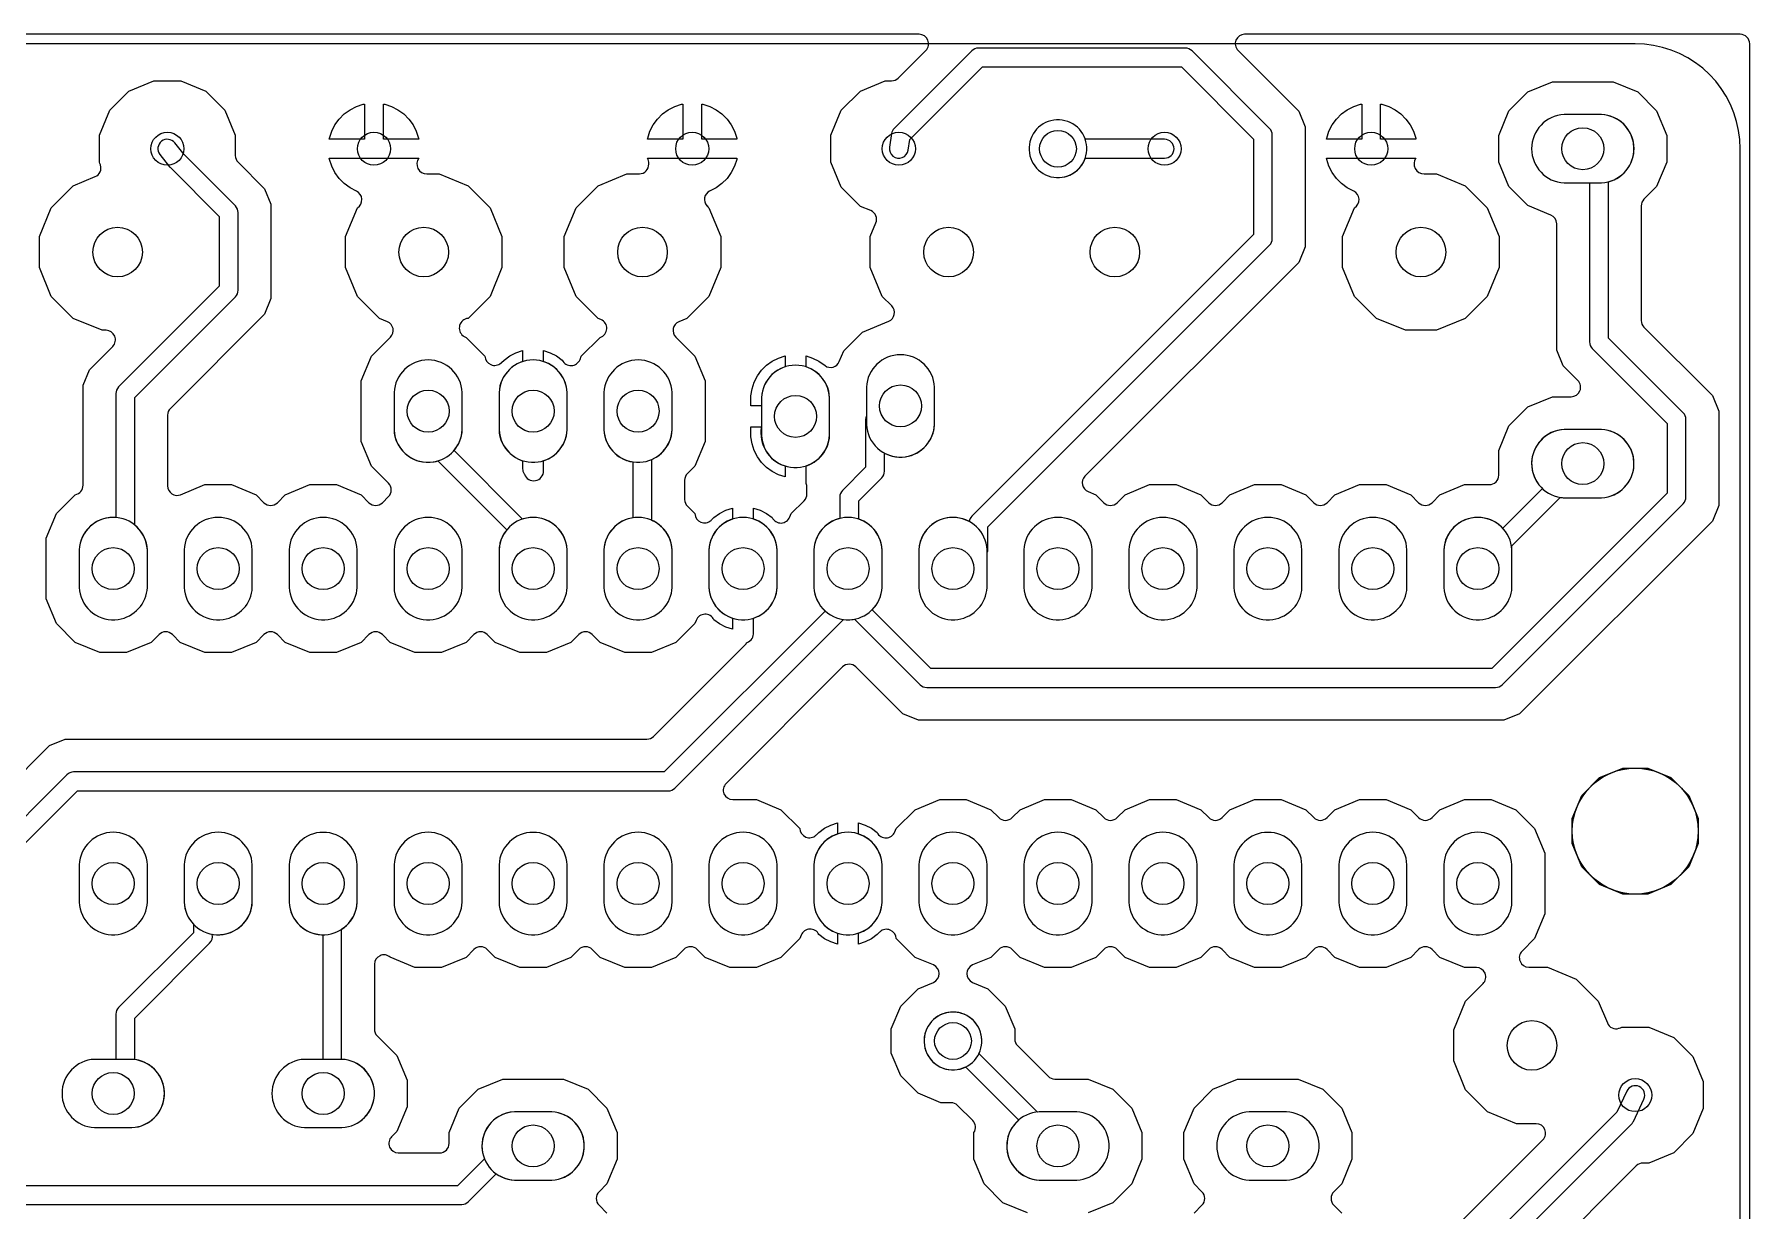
# Model space of a CAD drawing. Header units: millimetres. Extents: x 41.7 to 104.4, y 18.8 to 65.
# Drawn here: x 62.86 to 104.37, y 36.53 to 65 of the extents above; entities that cross this region are included whole.
import ezdxf

# ---------------------------------------------------------------- set-up
doc = ezdxf.new("R2010")
doc.units = ezdxf.units.MM

msp = doc.modelspace()

# ---------------------------------------------------------------- linework, layer by layer
at = {"layer": '16_copper'}
for points in [[(61.067, 45.622), (63.232, 47.787), (63.608, 47.943), (77.682, 47.943, 0.198912), (77.843, 48.01), (80.028, 50.194, 0.113918), (80.097, 50.276), (80.11, 50.283, 0.329404), (80.264, 50.525), (80.264, 50.872, 0.311802), (80.836, 51.617), (80.836, 52.523, 0.311802), (80.264, 53.268), (80.264, 53.535), (80.424, 53.483), (80.576, 53.406), (80.713, 53.306, 0.651898), (81.145, 53.322), (81.177, 53.4), (81.49, 53.713, 0.198912), (81.557, 53.874), (81.557, 54.032, 0.101611), (81.534, 54.13), (81.534, 54.555, 0.311802), (82.106, 55.3), (82.106, 56.206, 0.311802), (81.534, 56.951), (81.534, 57.218), (81.694, 57.166), (81.846, 57.089), (81.994, 56.981, 0.485037), (82.34, 57.079), (82.447, 57.337), (82.903, 57.793), (83.534, 58.054, 0.534515), (83.608, 58.427), (83.378, 58.657), (83.089, 59.353), (83.089, 60.107), (83.224, 60.433, 0.414219), (83.101, 60.732), (82.849, 60.836), (82.386, 61.299), (82.136, 61.903), (82.136, 62.557), (82.386, 63.161), (82.849, 63.624), (83.453, 63.874), (83.604, 63.874, 0.198912), (83.765, 63.941), (84.433, 64.608, 0.668179), (84.271, 64.999), (41.91, 64.999, 0.414214)], [(104.369, 19.05), (104.369, 64.77, 0.414214), (104.14, 64.999), (92.148, 64.999, 0.668179), (91.987, 64.608), (93.456, 63.139), (93.611, 62.763), (93.611, 59.854), (93.456, 59.478), (88.284, 54.307, 0.534516), (88.358, 53.934), (88.547, 53.856), (88.738, 53.665, 0.414216), (89.062, 53.665), (89.253, 53.856), (89.848, 54.102), (90.492, 54.102), (91.087, 53.856), (91.278, 53.665, 0.414216), (91.602, 53.665), (91.793, 53.856), (92.388, 54.102), (93.032, 54.102), (93.627, 53.856), (93.818, 53.665, 0.414216), (94.142, 53.665), (94.333, 53.856), (94.928, 54.102), (95.572, 54.102), (96.167, 53.856), (96.358, 53.665, 0.414216), (96.682, 53.665), (96.873, 53.856), (97.468, 54.102), (98.069, 54.102, 0.414214), (98.298, 54.331), (98.298, 54.932), (98.544, 55.527), (99, 55.983), (99.595, 56.23), (100.049, 56.23, 0.668179), (100.211, 56.62), (99.855, 56.976), (99.699, 57.352), (99.699, 60.415, 0.303347), (99.558, 60.626), (99, 60.857), (98.544, 61.313), (98.298, 61.908), (98.298, 62.552), (98.544, 63.147), (99, 63.603), (99.595, 63.85), (101.065, 63.85), (101.66, 63.603), (102.116, 63.147), (102.362, 62.552), (102.362, 61.908), (102.116, 61.313), (101.811, 61.008, 0.198915), (101.744, 60.846), (101.744, 58.073, 0.198912), (101.811, 57.912), (103.465, 56.258), (103.621, 55.882), (103.621, 53.598), (103.465, 53.222), (98.798, 48.555), (98.423, 48.4), (84.253, 48.4), (83.877, 48.555), (82.741, 49.691, 0.414214), (82.418, 49.691), (79.599, 46.872, 0.668179), (79.76, 46.482), (80.332, 46.482), (80.927, 46.236), (81.383, 45.78, 0.628724), (81.775, 45.617), (81.788, 45.628), (81.847, 45.686), (81.984, 45.786), (82.136, 45.863), (82.296, 45.915), (82.296, 45.648, 0.3118), (81.725, 44.903), (81.725, 43.997, 0.3118), (82.296, 43.252), (82.296, 42.985), (82.136, 43.037), (81.984, 43.114), (81.847, 43.214, 0.651883), (81.415, 43.198), (81.383, 43.12), (80.927, 42.664), (80.332, 42.418), (79.688, 42.418), (79.093, 42.664), (78.902, 42.855, 0.414216), (78.578, 42.855), (78.387, 42.664), (77.792, 42.418), (77.148, 42.418), (76.553, 42.664), (76.362, 42.855, 0.414216), (76.038, 42.855), (75.847, 42.664), (75.252, 42.418), (74.608, 42.418), (74.013, 42.664), (73.822, 42.855, 0.414216), (73.498, 42.855), (73.307, 42.664), (72.712, 42.418), (72.068, 42.418), (71.472, 42.665, 0.64996), (71.09, 42.495), (71.09, 40.928, 0.198912), (71.157, 40.766), (71.636, 40.287), (71.882, 39.692), (71.882, 39.048), (71.636, 38.453), (71.506, 38.323, 0.668182), (71.668, 37.933), (72.669, 37.933, 0.414214), (72.898, 38.162), (72.898, 38.422), (73.144, 39.017), (73.6, 39.473), (74.195, 39.72), (75.665, 39.72), (76.26, 39.473), (76.716, 39.017), (76.962, 38.422), (76.962, 37.778), (76.716, 37.183), (76.525, 36.992, 0.414216), (76.525, 36.668), (76.716, 36.477)], [(62.163, 44.949), (63.906, 46.691), (78.2, 46.691, 0.198912), (78.362, 46.758), (82.442, 50.838, 0.081223), (82.708, 50.847), (84.294, 49.261, 0.198912), (84.456, 49.194), (98.219, 49.194, 0.198912), (98.381, 49.261), (102.76, 53.64, 0.198912), (102.827, 53.802), (102.827, 55.678, 0.198912), (102.76, 55.84), (100.95, 57.65), (100.95, 61.43, 0.858962), (100.783, 63.056), (99.877, 63.056, 0.95208), (99.877, 61.405), (100.493, 61.405), (100.493, 57.555, 0.198912), (100.56, 57.394), (102.37, 55.584), (102.37, 53.896), (98.125, 49.651), (84.551, 49.651), (83.131, 51.071, 0.187418), (83.376, 51.617), (83.376, 52.523, 0.310484), (82.808, 53.267), (82.808, 53.707), (83.366, 54.266, 0.198912), (83.433, 54.427), (83.433, 54.865, 0.549259), (84.645, 55.554), (84.645, 56.46, 0.95208), (82.995, 56.46), (82.995, 55.767, 0.100222), (82.976, 55.678), (82.976, 54.522), (82.418, 53.963, 0.198912), (82.351, 53.802), (82.351, 53.285, 0.330842), (81.725, 52.523), (81.725, 51.617, 0.200389), (81.999, 51.042), (78.105, 47.149), (63.811, 47.149, 0.198912), (63.65, 47.082), (61.773, 45.205, 0.198912)], [(86.895, 36.48), (86.3, 36.727), (85.844, 37.183), (85.598, 37.778), (85.598, 38.422, 0.362304), (85.567, 38.717), (85.203, 39.081, 0.198912), (85.042, 39.147), (84.793, 39.147), (84.245, 39.375), (83.825, 39.795), (83.597, 40.343), (83.597, 40.937), (83.825, 41.485), (84.245, 41.905), (84.615, 42.059, 0.668181), (84.615, 42.481), (84.173, 42.664), (83.717, 43.12, 0.628724), (83.325, 43.283), (83.312, 43.272), (83.253, 43.214), (83.116, 43.114), (82.964, 43.037), (82.804, 42.985), (82.804, 43.252, 0.311802), (83.376, 43.997), (83.376, 44.903, 0.311802), (82.804, 45.648), (82.804, 45.915), (82.964, 45.863), (83.116, 45.786), (83.253, 45.686, 0.651883), (83.685, 45.702), (83.717, 45.78), (84.173, 46.236), (84.768, 46.482), (85.412, 46.482), (86.007, 46.236), (86.198, 46.045, 0.414216), (86.522, 46.045), (86.713, 46.236), (87.308, 46.482), (87.952, 46.482), (88.547, 46.236), (88.738, 46.045, 0.414216), (89.062, 46.045), (89.253, 46.236), (89.848, 46.482), (90.492, 46.482), (91.087, 46.236), (91.278, 46.045, 0.414216), (91.602, 46.045), (91.793, 46.236), (92.388, 46.482), (93.032, 46.482), (93.627, 46.236), (93.818, 46.045, 0.414216), (94.142, 46.045), (94.333, 46.236), (94.928, 46.482), (95.572, 46.482), (96.167, 46.236), (96.358, 46.045, 0.414216), (96.682, 46.045), (96.873, 46.236), (97.468, 46.482), (98.112, 46.482), (98.707, 46.236), (99.163, 45.78), (99.41, 45.185), (99.41, 43.715), (99.163, 43.12), (98.861, 42.817, 0.668182), (99.022, 42.427), (99.477, 42.427), (100.173, 42.139), (100.706, 41.606), (100.925, 41.077, 0.390328), (101.206, 40.947), (101.214, 40.951, 0.062145), (101.273, 40.974), (101.927, 40.974), (102.531, 40.724), (102.994, 40.261), (103.244, 39.657), (103.244, 39.003), (102.994, 38.399), (102.531, 37.936), (101.927, 37.686), (101.787, 37.686, 0.198912), (101.625, 37.619), (99.401, 35.394, 0.534512)], [(96.101, 34.987), (99.363, 38.249, 0.668179), (99.201, 38.639), (98.723, 38.639), (98.027, 38.928), (97.494, 39.46), (97.206, 40.156), (97.206, 40.91), (97.494, 41.606), (97.916, 42.028, 0.668179), (97.754, 42.418), (97.468, 42.418), (96.873, 42.664), (96.682, 42.855, 0.414216), (96.358, 42.855), (96.167, 42.664), (95.572, 42.418), (94.928, 42.418), (94.333, 42.664), (94.142, 42.855, 0.414216), (93.818, 42.855), (93.627, 42.664), (93.032, 42.418), (92.388, 42.418), (91.793, 42.664), (91.602, 42.855, 0.414216), (91.278, 42.855), (91.087, 42.664), (90.492, 42.418), (89.848, 42.418), (89.253, 42.664), (89.062, 42.855, 0.414216), (88.738, 42.855), (88.547, 42.664), (87.952, 42.418), (87.308, 42.418), (86.713, 42.664), (86.522, 42.855, 0.414216), (86.198, 42.855), (86.007, 42.664), (85.565, 42.481, 0.668181), (85.565, 42.059), (85.935, 41.905), (86.355, 41.485), (86.583, 40.937), (86.583, 40.688, 0.198912), (86.649, 40.527), (87.39, 39.786, 0.198912), (87.551, 39.72), (88.365, 39.72), (88.96, 39.473), (89.416, 39.017), (89.662, 38.422), (89.662, 37.778), (89.416, 37.183), (88.96, 36.727), (88.365, 36.48)], [(90.924, 36.477), (91.115, 36.668, 0.414216), (91.115, 36.992), (90.924, 37.183), (90.678, 37.778), (90.678, 38.422), (90.924, 39.017), (91.38, 39.473), (91.975, 39.72), (93.445, 39.72), (94.04, 39.473), (94.496, 39.017), (94.742, 38.422), (94.742, 37.778), (94.496, 37.183), (94.305, 36.992, 0.414216), (94.305, 36.668), (94.496, 36.477)], [(60.152, 36.682), (73.195, 36.682), (73.209, 36.683, 0.18278), (73.357, 36.749), (74.036, 37.428, 0.144032), (74.477, 37.275), (75.383, 37.275, 0.95208), (75.383, 38.925), (74.477, 38.925, 0.516197), (73.752, 37.79), (73.101, 37.139), (62.163, 37.139)]]:
    msp.add_lwpolyline(points, format="xyb", dxfattribs=at)
for points in [[(85.211, 50.84, 0.357806), (85.916, 51.617), (85.916, 52.457, 0.106127), (85.936, 52.55), (85.936, 53.081), (92.75, 59.896, 0.198912), (92.817, 60.058), (92.817, 62.56, 0.198912), (92.75, 62.722), (90.874, 64.598, 0.198912), (90.712, 64.665), (85.707, 64.665, 0.198912), (85.546, 64.598), (83.669, 62.722, 0.159801), (83.604, 62.595), (83.554, 62.265, 1), (84.006, 62.195), (84.045, 62.451), (85.802, 64.208), (90.617, 64.208), (92.36, 62.465), (92.36, 60.152), (85.546, 53.338, 0.160806), (85.481, 53.21), (85.443, 53.23, 0.534511), (84.264, 52.523), (84.264, 51.617), (84.272, 51.536), (84.288, 51.456), (84.312, 51.379), (84.343, 51.304), (84.381, 51.232), (84.426, 51.165), (84.478, 51.102), (84.535, 51.045), (84.598, 50.993), (84.665, 50.948), (84.737, 50.91), (84.812, 50.879), (84.889, 50.856), (84.969, 50.84), (85.049, 50.832), (85.131, 50.832)], [(64.448, 50.038), (63.853, 50.284), (63.397, 50.74), (63.15, 51.335), (63.15, 52.805), (63.397, 53.4), (63.853, 53.856, 0.362996), (64.04, 54.086), (64.04, 56.507), (64.195, 56.883), (64.758, 57.446, 0.668179), (64.596, 57.836), (64.5, 57.836), (63.804, 58.124), (63.271, 58.657), (62.983, 59.353), (62.983, 60.107), (63.271, 60.803), (63.804, 61.336), (64.333, 61.555, 0.390328), (64.463, 61.836), (64.459, 61.844, 0.062145), (64.436, 61.903), (64.436, 62.557), (64.686, 63.161), (65.149, 63.624), (65.753, 63.874), (66.407, 63.874), (67.011, 63.624), (67.474, 63.161), (67.724, 62.557), (67.724, 62.065, 0.198912), (67.791, 61.903), (68.432, 61.262), (68.587, 60.887), (68.587, 58.603), (68.432, 58.227), (66.152, 55.947, 0.198912), (66.085, 55.786), (66.085, 54.07, 0.53451), (66.401, 53.859), (66.988, 54.102), (67.632, 54.102), (68.227, 53.856), (68.418, 53.665, 0.414216), (68.742, 53.665), (68.933, 53.856), (69.528, 54.102), (70.172, 54.102), (70.767, 53.856), (70.958, 53.665, 0.414216), (71.282, 53.665), (71.43, 53.813, 0.414211), (71.43, 54.137), (71.017, 54.55), (70.77, 55.145), (70.77, 56.615), (71.017, 57.21), (71.478, 57.671, 0.534512), (71.404, 58.044), (71.21, 58.124), (70.678, 58.657), (70.389, 59.353), (70.389, 60.107), (70.678, 60.803, 0.584445), (70.658, 61.206), (70.501, 61.286), (70.361, 61.388), (70.238, 61.511), (70.136, 61.651), (70.057, 61.806), (70.003, 61.971), (69.998, 62.001), (71.08, 62.001, 0.000072), (71.08, 62.001), (72.162, 62.001, 0.619189), (72.359, 61.624), (72.66, 61.624), (73.356, 61.336), (73.889, 60.803), (74.177, 60.107), (74.177, 59.353), (73.889, 58.657), (73.356, 58.124, 0.684171), (73.236, 57.705), (73.247, 57.696, 0.068155), (73.307, 57.666), (73.763, 57.21, 0.628776), (74.155, 57.047), (74.168, 57.058), (74.227, 57.116), (74.364, 57.216), (74.516, 57.293), (74.676, 57.345), (74.676, 57.078, 0.3118), (74.105, 56.333), (74.105, 55.427, 0.3118), (74.676, 54.682), (74.676, 54.487, 0.140546), (74.711, 54.367), (74.719, 54.354, 0.84548), (75.184, 54.436), (75.184, 54.682, 0.311802), (75.755, 55.427), (75.755, 56.333, 0.311802), (75.184, 57.078), (75.184, 57.345), (75.344, 57.293), (75.496, 57.216), (75.633, 57.116, 0.651898), (76.065, 57.132), (76.097, 57.21), (76.553, 57.666, 0.701867), (76.572, 58.096), (76.504, 58.124), (75.971, 58.657), (75.683, 59.353), (75.683, 60.107), (75.971, 60.803), (76.504, 61.336), (77.2, 61.624), (77.501, 61.624, 0.424144), (77.729, 61.86), (77.729, 61.872, 0.138169), (77.698, 62.001), (78.78, 62.001, 0.000072), (78.78, 62.001), (79.862, 62.001), (79.857, 61.971), (79.803, 61.806), (79.724, 61.651), (79.622, 61.511), (79.499, 61.388), (79.359, 61.286), (79.202, 61.206, 0.48904), (79.134, 60.852), (79.14, 60.847, 0.060382), (79.182, 60.803), (79.471, 60.107), (79.471, 59.353), (79.182, 58.657), (78.65, 58.124), (78.456, 58.044, 0.534516), (78.382, 57.671), (78.843, 57.21), (79.09, 56.615), (79.09, 55.145), (78.843, 54.55), (78.664, 54.371, 0.198912), (78.597, 54.209), (78.597, 53.741, 0.198912), (78.664, 53.579), (78.843, 53.4, 0.628776), (79.235, 53.237), (79.248, 53.248), (79.307, 53.306), (79.444, 53.406), (79.596, 53.483), (79.756, 53.535), (79.756, 53.268, 0.3118), (79.184, 52.523), (79.184, 51.617, 0.3118), (79.756, 50.872), (79.756, 50.605), (79.596, 50.657), (79.444, 50.734), (79.307, 50.834, 0.651898), (78.875, 50.818), (78.843, 50.74), (78.387, 50.284), (77.792, 50.038), (77.148, 50.038), (76.553, 50.284), (76.362, 50.475, 0.414216), (76.038, 50.475), (75.847, 50.284), (75.252, 50.038), (74.608, 50.038), (74.013, 50.284), (73.822, 50.475, 0.414216), (73.498, 50.475), (73.307, 50.284), (72.712, 50.038), (72.068, 50.038), (71.473, 50.284), (71.282, 50.475, 0.414216), (70.958, 50.475), (70.767, 50.284), (70.172, 50.038), (69.528, 50.038), (68.933, 50.284), (68.742, 50.475, 0.414216), (68.418, 50.475), (68.227, 50.284), (67.632, 50.038), (66.988, 50.038), (66.393, 50.284), (66.202, 50.475, 0.414216), (65.878, 50.475), (65.687, 50.284), (65.092, 50.038)], [(87.733, 61.538, 0.279553), (88.291, 62.001), (90.21, 62.001, 1), (90.21, 62.459), (88.291, 62.459), (88.288, 62.466), (88.262, 62.529), (88.23, 62.59), (88.192, 62.647), (88.148, 62.7), (88.1, 62.748), (88.047, 62.792), (87.99, 62.83), (87.929, 62.862), (87.866, 62.888), (87.8, 62.908), (87.733, 62.922), (87.664, 62.928), (87.596, 62.928), (87.527, 62.922), (87.46, 62.908), (87.394, 62.888), (87.331, 62.862), (87.27, 62.83), (87.213, 62.792), (87.16, 62.748), (87.112, 62.7), (87.068, 62.647), (87.03, 62.59), (86.998, 62.529), (86.972, 62.466), (86.952, 62.4), (86.938, 62.333), (86.931, 62.264), (86.931, 62.196), (86.938, 62.127), (86.952, 62.06), (86.972, 61.994), (86.998, 61.931), (87.03, 61.87), (87.068, 61.813), (87.112, 61.76), (87.16, 61.712), (87.213, 61.668), (87.27, 61.63), (87.331, 61.598), (87.394, 61.572), (87.46, 61.552), (87.527, 61.538), (87.596, 61.532), (87.664, 61.532)], [(64.891, 50.84, 0.357806), (65.596, 51.617), (65.596, 52.523, 0.212804), (65.291, 53.123), (65.291, 56.209), (67.726, 58.645, 0.198912), (67.793, 58.806), (67.793, 60.683, 0.198912), (67.726, 60.845), (66.485, 62.087), (66.259, 62.372, 1), (65.901, 62.088), (66.134, 61.793, 0.029165), (66.152, 61.773), (67.336, 60.589), (67.336, 58.901), (64.901, 56.466, 0.198912), (64.834, 56.304), (64.834, 53.306, 0.422515), (63.945, 52.523), (63.945, 51.617), (63.952, 51.536), (63.968, 51.456), (63.992, 51.379), (64.023, 51.304), (64.061, 51.232), (64.106, 51.165), (64.158, 51.102), (64.215, 51.045), (64.278, 50.993), (64.345, 50.948), (64.417, 50.91), (64.492, 50.879), (64.569, 50.856), (64.649, 50.84), (64.729, 50.832), (64.811, 50.832)], [(96.036, 57.836), (95.34, 58.124), (94.808, 58.657), (94.519, 59.353), (94.519, 60.107), (94.808, 60.803, 0.584441), (94.788, 61.206), (94.631, 61.286), (94.491, 61.388), (94.368, 61.511), (94.266, 61.651), (94.187, 61.806), (94.133, 61.971), (94.128, 62.001), (95.21, 62.001, 0.000072), (95.21, 62.001), (96.292, 62.001, 0.619189), (96.489, 61.624), (96.79, 61.624), (97.486, 61.336), (98.019, 60.803), (98.307, 60.107), (98.307, 59.353), (98.019, 58.657), (97.486, 58.124), (96.79, 57.836)], [(75.051, 50.84, 0.357806), (75.755, 51.617), (75.755, 52.523, 0.493308), (74.677, 53.269), (73.016, 54.929, 0.166644), (73.216, 55.427), (73.216, 56.333, 0.95208), (71.565, 56.333), (71.565, 55.427, 0.485723), (72.624, 54.675), (74.292, 53.007, 0.161076), (74.105, 52.523), (74.105, 51.617), (74.112, 51.536), (74.128, 51.456), (74.152, 51.379), (74.183, 51.304), (74.221, 51.232), (74.266, 51.165), (74.318, 51.102), (74.375, 51.045), (74.438, 50.993), (74.505, 50.948), (74.577, 50.91), (74.652, 50.879), (74.729, 50.856), (74.809, 50.84), (74.889, 50.832), (74.971, 50.832)], [(77.591, 50.84, 0.357806), (78.296, 51.617), (78.296, 52.523, 0.283931), (77.803, 53.238), (77.803, 54.712, 0.283931), (78.296, 55.427), (78.296, 56.333, 0.95208), (76.645, 56.333), (76.645, 55.427, 0.356789), (77.346, 54.65), (77.346, 53.3, 0.356789), (76.645, 52.523), (76.645, 51.617), (76.652, 51.536), (76.668, 51.456), (76.692, 51.379), (76.723, 51.304), (76.761, 51.232), (76.806, 51.165), (76.858, 51.102), (76.915, 51.045), (76.978, 50.993), (77.045, 50.948), (77.117, 50.91), (77.192, 50.879), (77.269, 50.856), (77.349, 50.84), (77.429, 50.832), (77.511, 50.832)], [(80.866, 54.34), (80.714, 54.417), (80.577, 54.517), (80.457, 54.637), (80.357, 54.774), (80.28, 54.926), (80.227, 55.087), (80.201, 55.255), (80.201, 55.499), (80.455, 55.499, 0.378704), (81.026, 54.555), (81.026, 54.288)], [(97.911, 50.84, 0.357806), (98.616, 51.617), (98.616, 52.523, 0.027492), (98.606, 52.614), (99.786, 53.794, 0.027492), (99.877, 53.785), (100.783, 53.785, 0.95208), (100.783, 55.436), (99.877, 55.436, 0.662292), (99.353, 54.007), (98.393, 53.047, 0.662292), (96.965, 52.523), (96.965, 51.617), (96.972, 51.536), (96.988, 51.456), (97.012, 51.379), (97.043, 51.304), (97.081, 51.232), (97.126, 51.165), (97.178, 51.102), (97.235, 51.045), (97.298, 50.993), (97.365, 50.948), (97.437, 50.91), (97.512, 50.879), (97.589, 50.856), (97.669, 50.84), (97.749, 50.832), (97.831, 50.832)], [(67.431, 50.84, 0.357806), (68.136, 51.617), (68.136, 52.523, 0.95208), (66.484, 52.523), (66.484, 51.617), (66.492, 51.536), (66.508, 51.456), (66.532, 51.379), (66.563, 51.304), (66.601, 51.232), (66.646, 51.165), (66.698, 51.102), (66.755, 51.045), (66.818, 50.993), (66.885, 50.948), (66.957, 50.91), (67.032, 50.879), (67.109, 50.856), (67.189, 50.84), (67.269, 50.832), (67.351, 50.832)], [(69.971, 50.84, 0.357806), (70.675, 51.617), (70.675, 52.523, 0.95208), (69.025, 52.523), (69.025, 51.617), (69.032, 51.536), (69.048, 51.456), (69.072, 51.379), (69.103, 51.304), (69.141, 51.232), (69.186, 51.165), (69.238, 51.102), (69.295, 51.045), (69.358, 50.993), (69.425, 50.948), (69.497, 50.91), (69.572, 50.879), (69.649, 50.856), (69.729, 50.84), (69.809, 50.832), (69.891, 50.832)], [(72.511, 50.84, 0.357806), (73.216, 51.617), (73.216, 52.523, 0.95208), (71.565, 52.523), (71.565, 51.617), (71.572, 51.536), (71.588, 51.456), (71.612, 51.379), (71.643, 51.304), (71.681, 51.232), (71.726, 51.165), (71.778, 51.102), (71.835, 51.045), (71.898, 50.993), (71.965, 50.948), (72.037, 50.91), (72.112, 50.879), (72.189, 50.856), (72.269, 50.84), (72.349, 50.832), (72.431, 50.832)], [(87.751, 50.84, 0.357806), (88.456, 51.617), (88.456, 52.523, 0.95208), (86.805, 52.523), (86.805, 51.617), (86.812, 51.536), (86.828, 51.456), (86.852, 51.379), (86.883, 51.304), (86.921, 51.232), (86.966, 51.165), (87.018, 51.102), (87.075, 51.045), (87.138, 50.993), (87.205, 50.948), (87.277, 50.91), (87.352, 50.879), (87.429, 50.856), (87.509, 50.84), (87.589, 50.832), (87.671, 50.832)], [(90.291, 50.84, 0.357806), (90.996, 51.617), (90.996, 52.523, 0.95208), (89.345, 52.523), (89.345, 51.617), (89.352, 51.536), (89.368, 51.456), (89.392, 51.379), (89.423, 51.304), (89.461, 51.232), (89.506, 51.165), (89.558, 51.102), (89.615, 51.045), (89.678, 50.993), (89.745, 50.948), (89.817, 50.91), (89.892, 50.879), (89.969, 50.856), (90.049, 50.84), (90.129, 50.832), (90.211, 50.832)], [(92.831, 50.84, 0.357806), (93.535, 51.617), (93.535, 52.523, 0.95208), (91.885, 52.523), (91.885, 51.617), (91.892, 51.536), (91.908, 51.456), (91.932, 51.379), (91.963, 51.304), (92.001, 51.232), (92.046, 51.165), (92.098, 51.102), (92.155, 51.045), (92.218, 50.993), (92.285, 50.948), (92.357, 50.91), (92.432, 50.879), (92.509, 50.856), (92.589, 50.84), (92.669, 50.832), (92.751, 50.832)], [(95.371, 50.84, 0.357806), (96.076, 51.617), (96.076, 52.523, 0.95208), (94.425, 52.523), (94.425, 51.617), (94.432, 51.536), (94.448, 51.456), (94.472, 51.379), (94.503, 51.304), (94.541, 51.232), (94.586, 51.165), (94.638, 51.102), (94.695, 51.045), (94.758, 50.993), (94.825, 50.948), (94.897, 50.91), (94.972, 50.879), (95.049, 50.856), (95.129, 50.84), (95.209, 50.832), (95.291, 50.832)], [(65.304, 38.552, 0.869529), (65.291, 40.189), (65.291, 41.195), (67.101, 43.005, 0.263791), (67.168, 43.224), (67.189, 43.22, 0.44327), (68.136, 43.997), (68.136, 44.903, 0.95208), (66.484, 44.903), (66.484, 43.997, 0.179246), (66.711, 43.469), (66.711, 43.261), (64.901, 41.451, 0.198912), (64.834, 41.29), (64.834, 40.196), (64.317, 40.196, 0.95208), (64.317, 38.544), (65.223, 38.544)], [(64.891, 43.22, 0.357806), (65.596, 43.997), (65.596, 44.903, 0.95208), (63.945, 44.903), (63.945, 43.997), (63.952, 43.916), (63.968, 43.836), (63.992, 43.759), (64.023, 43.684), (64.061, 43.612), (64.106, 43.545), (64.158, 43.482), (64.215, 43.425), (64.278, 43.373), (64.345, 43.328), (64.417, 43.29), (64.492, 43.259), (64.569, 43.236), (64.649, 43.22), (64.729, 43.212), (64.811, 43.212)], [(70.384, 38.552, 0.910487), (70.296, 40.196), (70.296, 43.342, 0.242424), (70.675, 43.997), (70.675, 44.903, 0.95208), (69.025, 44.903), (69.025, 43.997, 0.39591), (69.839, 43.212), (69.839, 40.196), (69.397, 40.196, 0.95208), (69.397, 38.544), (70.303, 38.544)], [(72.511, 43.22, 0.357806), (73.216, 43.997), (73.216, 44.903, 0.95208), (71.565, 44.903), (71.565, 43.997), (71.572, 43.916), (71.588, 43.836), (71.612, 43.759), (71.643, 43.684), (71.681, 43.612), (71.726, 43.545), (71.778, 43.482), (71.835, 43.425), (71.898, 43.373), (71.965, 43.328), (72.037, 43.29), (72.112, 43.259), (72.189, 43.236), (72.269, 43.22), (72.349, 43.212), (72.431, 43.212)], [(75.051, 43.22, 0.357806), (75.755, 43.997), (75.755, 44.903, 0.95208), (74.105, 44.903), (74.105, 43.997), (74.112, 43.916), (74.128, 43.836), (74.152, 43.759), (74.183, 43.684), (74.221, 43.612), (74.266, 43.545), (74.318, 43.482), (74.375, 43.425), (74.438, 43.373), (74.505, 43.328), (74.577, 43.29), (74.652, 43.259), (74.729, 43.236), (74.809, 43.22), (74.889, 43.212), (74.971, 43.212)], [(77.591, 43.22, 0.357806), (78.296, 43.997), (78.296, 44.903, 0.95208), (76.645, 44.903), (76.645, 43.997), (76.652, 43.916), (76.668, 43.836), (76.692, 43.759), (76.723, 43.684), (76.761, 43.612), (76.806, 43.545), (76.858, 43.482), (76.915, 43.425), (76.978, 43.373), (77.045, 43.328), (77.117, 43.29), (77.192, 43.259), (77.269, 43.236), (77.349, 43.22), (77.429, 43.212), (77.511, 43.212)], [(80.131, 43.22, 0.357806), (80.836, 43.997), (80.836, 44.903, 0.95208), (79.184, 44.903), (79.184, 43.997), (79.192, 43.916), (79.208, 43.836), (79.232, 43.759), (79.263, 43.684), (79.301, 43.612), (79.346, 43.545), (79.398, 43.482), (79.455, 43.425), (79.518, 43.373), (79.585, 43.328), (79.657, 43.29), (79.732, 43.259), (79.809, 43.236), (79.889, 43.22), (79.969, 43.212), (80.051, 43.212)], [(85.211, 43.22, 0.357806), (85.916, 43.997), (85.916, 44.903, 0.95208), (84.264, 44.903), (84.264, 43.997), (84.272, 43.916), (84.288, 43.836), (84.312, 43.759), (84.343, 43.684), (84.381, 43.612), (84.426, 43.545), (84.478, 43.482), (84.535, 43.425), (84.598, 43.373), (84.665, 43.328), (84.737, 43.29), (84.812, 43.259), (84.889, 43.236), (84.969, 43.22), (85.049, 43.212), (85.131, 43.212)], [(87.751, 43.22, 0.357806), (88.456, 43.997), (88.456, 44.903, 0.95208), (86.805, 44.903), (86.805, 43.997), (86.812, 43.916), (86.828, 43.836), (86.852, 43.759), (86.883, 43.684), (86.921, 43.612), (86.966, 43.545), (87.018, 43.482), (87.075, 43.425), (87.138, 43.373), (87.205, 43.328), (87.277, 43.29), (87.352, 43.259), (87.429, 43.236), (87.509, 43.22), (87.589, 43.212), (87.671, 43.212)], [(90.291, 43.22, 0.357806), (90.996, 43.997), (90.996, 44.903, 0.95208), (89.345, 44.903), (89.345, 43.997), (89.352, 43.916), (89.368, 43.836), (89.392, 43.759), (89.423, 43.684), (89.461, 43.612), (89.506, 43.545), (89.558, 43.482), (89.615, 43.425), (89.678, 43.373), (89.745, 43.328), (89.817, 43.29), (89.892, 43.259), (89.969, 43.236), (90.049, 43.22), (90.129, 43.212), (90.211, 43.212)], [(92.831, 43.22, 0.357806), (93.535, 43.997), (93.535, 44.903, 0.95208), (91.885, 44.903), (91.885, 43.997), (91.892, 43.916), (91.908, 43.836), (91.932, 43.759), (91.963, 43.684), (92.001, 43.612), (92.046, 43.545), (92.098, 43.482), (92.155, 43.425), (92.218, 43.373), (92.285, 43.328), (92.357, 43.29), (92.432, 43.259), (92.509, 43.236), (92.589, 43.22), (92.669, 43.212), (92.751, 43.212)], [(95.371, 43.22, 0.357806), (96.076, 43.997), (96.076, 44.903, 0.95208), (94.425, 44.903), (94.425, 43.997), (94.432, 43.916), (94.448, 43.836), (94.472, 43.759), (94.503, 43.684), (94.541, 43.612), (94.586, 43.545), (94.638, 43.482), (94.695, 43.425), (94.758, 43.373), (94.825, 43.328), (94.897, 43.29), (94.972, 43.259), (95.049, 43.236), (95.129, 43.22), (95.209, 43.212), (95.291, 43.212)], [(97.911, 43.22, 0.357806), (98.616, 43.997), (98.616, 44.903, 0.95208), (96.965, 44.903), (96.965, 43.997), (96.972, 43.916), (96.988, 43.836), (97.012, 43.759), (97.043, 43.684), (97.081, 43.612), (97.126, 43.545), (97.178, 43.482), (97.235, 43.425), (97.298, 43.373), (97.365, 43.328), (97.437, 43.29), (97.512, 43.259), (97.589, 43.236), (97.669, 43.22), (97.749, 43.212), (97.831, 43.212)], [(88.164, 37.282, 0.906348), (88.083, 38.925), (87.177, 38.925), (87.132, 38.921), (85.719, 40.335, 0.957075), (84.49, 41), (84.458, 40.939, 0.708197), (85.395, 40.011), (86.68, 38.727, 0.678207), (87.177, 37.275), (88.083, 37.275)], [(93.244, 24.582, 0.357806), (93.948, 25.359), (93.948, 25.441, 0.07705), (94.002, 25.488), (97.13, 28.616, 0.198912), (97.197, 28.778), (97.197, 34.313), (101.509, 38.626, 0.087608), (101.554, 38.691), (101.807, 39.233, 1), (101.393, 39.427), (101.157, 38.92), (96.806, 34.57, 0.198912), (96.739, 34.408), (96.739, 28.872), (93.774, 25.907, 0.21844), (93.163, 26.226), (92.257, 26.226, 0.95208), (92.257, 24.575), (93.163, 24.575)], [(93.244, 37.282, 0.906348), (93.163, 38.925), (92.257, 38.925, 0.95208), (92.257, 37.275), (93.163, 37.275)]]:
    msp.add_lwpolyline(points, format="xyb", close=True, dxfattribs=at)
for points in [[(69.998, 62.459), (70.003, 62.489), (70.057, 62.654), (70.136, 62.809), (70.238, 62.949), (70.361, 63.072), (70.501, 63.174), (70.656, 63.253), (70.821, 63.307), (70.851, 63.312), (70.851, 62.459)], [(71.309, 62.459), (71.309, 63.312), (71.339, 63.307), (71.504, 63.253), (71.659, 63.174), (71.799, 63.072), (71.922, 62.949), (72.024, 62.809), (72.103, 62.654), (72.157, 62.489), (72.162, 62.459)], [(77.698, 62.459), (77.703, 62.489), (77.757, 62.654), (77.836, 62.809), (77.938, 62.949), (78.061, 63.072), (78.201, 63.174), (78.356, 63.253), (78.521, 63.307), (78.551, 63.312), (78.551, 62.459)], [(79.009, 62.459), (79.009, 63.312), (79.039, 63.307), (79.204, 63.253), (79.359, 63.174), (79.499, 63.072), (79.622, 62.949), (79.724, 62.809), (79.803, 62.654), (79.857, 62.489), (79.862, 62.459)], [(94.128, 62.459), (94.133, 62.489), (94.187, 62.654), (94.266, 62.809), (94.368, 62.949), (94.491, 63.072), (94.631, 63.174), (94.786, 63.253), (94.951, 63.307), (94.981, 63.312), (94.981, 62.459)], [(95.439, 62.459), (95.439, 63.312), (95.469, 63.307), (95.634, 63.253), (95.789, 63.174), (95.929, 63.072), (96.052, 62.949), (96.154, 62.809), (96.233, 62.654), (96.287, 62.489), (96.292, 62.459)], [(80.201, 56.007), (80.201, 56.251), (80.227, 56.419), (80.28, 56.58), (80.357, 56.732), (80.457, 56.869), (80.577, 56.989), (80.714, 57.089), (80.866, 57.166), (81.026, 57.218), (81.026, 56.951), (81.002, 56.944), (80.927, 56.913), (80.855, 56.875), (80.788, 56.83), (80.725, 56.778), (80.668, 56.721), (80.616, 56.658), (80.571, 56.591), (80.533, 56.519), (80.502, 56.444), (80.478, 56.367), (80.462, 56.287), (80.455, 56.206), (80.455, 56.007)], [(101.297, 44.196), (100.737, 44.428), (100.308, 44.857), (100.076, 45.417), (100.076, 46.023), (100.308, 46.583), (100.737, 47.012), (101.297, 47.244), (101.903, 47.244), (102.463, 47.012), (102.892, 46.583), (103.124, 46.023), (103.124, 45.417), (102.892, 44.857), (102.463, 44.428), (101.903, 44.196)]]:
    msp.add_lwpolyline(points, close=True, dxfattribs=at)
at = {"layer": '1_copper'}
for points in [[(87.733, 61.538), (87.8, 61.552), (87.866, 61.572), (87.929, 61.598), (87.99, 61.63), (88.047, 61.668), (88.1, 61.712), (88.148, 61.76), (88.192, 61.813), (88.23, 61.87), (88.262, 61.931), (88.288, 61.994), (88.308, 62.06), (88.322, 62.127), (88.329, 62.196), (88.329, 62.264), (88.322, 62.333), (88.308, 62.4), (88.288, 62.466), (88.262, 62.529), (88.23, 62.59), (88.192, 62.647), (88.148, 62.7), (88.1, 62.748), (88.047, 62.792), (87.99, 62.83), (87.929, 62.862), (87.866, 62.888), (87.8, 62.908), (87.733, 62.922), (87.664, 62.928), (87.596, 62.928), (87.527, 62.922), (87.46, 62.908), (87.394, 62.888), (87.331, 62.862), (87.27, 62.83), (87.213, 62.792), (87.16, 62.748), (87.112, 62.7), (87.068, 62.647), (87.03, 62.59), (86.998, 62.529), (86.972, 62.466), (86.952, 62.4), (86.938, 62.333), (86.931, 62.264), (86.931, 62.196), (86.938, 62.127), (86.952, 62.06), (86.972, 61.994), (86.998, 61.931), (87.03, 61.87), (87.068, 61.813), (87.112, 61.76), (87.16, 61.712), (87.213, 61.668), (87.27, 61.63), (87.331, 61.598), (87.394, 61.572), (87.46, 61.552), (87.527, 61.538), (87.596, 61.532), (87.664, 61.532)], [(85.193, 39.948), (85.26, 39.962), (85.326, 39.982), (85.389, 40.008), (85.45, 40.04), (85.507, 40.078), (85.56, 40.122), (85.608, 40.17), (85.652, 40.223), (85.69, 40.28), (85.722, 40.341), (85.748, 40.404), (85.768, 40.47), (85.782, 40.537), (85.788, 40.606), (85.788, 40.674), (85.782, 40.743), (85.768, 40.81), (85.748, 40.876), (85.722, 40.939), (85.69, 41), (85.652, 41.057), (85.608, 41.11), (85.56, 41.158), (85.507, 41.202), (85.45, 41.24), (85.389, 41.272), (85.326, 41.298), (85.26, 41.318), (85.193, 41.332), (85.124, 41.339), (85.056, 41.339), (84.987, 41.332), (84.92, 41.318), (84.854, 41.298), (84.791, 41.272), (84.73, 41.24), (84.673, 41.202), (84.62, 41.158), (84.572, 41.11), (84.528, 41.057), (84.49, 41), (84.458, 40.939), (84.432, 40.876), (84.412, 40.81), (84.398, 40.743), (84.392, 40.674), (84.392, 40.606), (84.398, 40.537), (84.412, 40.47), (84.432, 40.404), (84.458, 40.341), (84.49, 40.28), (84.528, 40.223), (84.572, 40.17), (84.62, 40.122), (84.673, 40.078), (84.73, 40.04), (84.791, 40.008), (84.854, 39.982), (84.92, 39.962), (84.987, 39.948), (85.056, 39.942), (85.124, 39.942)]]:
    msp.add_lwpolyline(points, close=True, dxfattribs=at)
for points in [[(100.864, 61.412, 0.906348), (100.783, 63.056), (99.877, 63.056, 0.95208), (99.877, 61.405), (100.783, 61.405)], [(72.511, 54.65, 0.357806), (73.216, 55.427), (73.216, 56.333, 0.95208), (71.565, 56.333), (71.565, 55.427), (71.572, 55.346), (71.588, 55.266), (71.612, 55.189), (71.643, 55.114), (71.681, 55.042), (71.726, 54.975), (71.778, 54.912), (71.835, 54.855), (71.898, 54.803), (71.965, 54.758), (72.037, 54.72), (72.112, 54.689), (72.189, 54.666), (72.269, 54.65), (72.349, 54.642), (72.431, 54.642)], [(75.051, 54.65, 0.357806), (75.755, 55.427), (75.755, 56.333, 0.95208), (74.105, 56.333), (74.105, 55.427), (74.112, 55.346), (74.128, 55.266), (74.152, 55.189), (74.183, 55.114), (74.221, 55.042), (74.266, 54.975), (74.318, 54.912), (74.375, 54.855), (74.438, 54.803), (74.505, 54.758), (74.577, 54.72), (74.652, 54.689), (74.729, 54.666), (74.809, 54.65), (74.889, 54.642), (74.971, 54.642)], [(77.591, 54.65, 0.357806), (78.296, 55.427), (78.296, 56.333, 0.95208), (76.645, 56.333), (76.645, 55.427), (76.652, 55.346), (76.668, 55.266), (76.692, 55.189), (76.723, 55.114), (76.761, 55.042), (76.806, 54.975), (76.858, 54.912), (76.915, 54.855), (76.978, 54.803), (77.045, 54.758), (77.117, 54.72), (77.192, 54.689), (77.269, 54.666), (77.349, 54.65), (77.429, 54.642), (77.511, 54.642)], [(81.401, 54.523, 0.357806), (82.106, 55.3), (82.106, 56.206, 0.95208), (80.455, 56.206), (80.455, 55.3), (80.462, 55.219), (80.478, 55.139), (80.502, 55.062), (80.533, 54.987), (80.571, 54.915), (80.616, 54.848), (80.668, 54.785), (80.725, 54.728), (80.788, 54.676), (80.855, 54.631), (80.927, 54.593), (81.002, 54.562), (81.079, 54.539), (81.159, 54.523), (81.239, 54.515), (81.321, 54.515)], [(83.941, 54.777, 0.357806), (84.645, 55.554), (84.645, 56.46, 0.95208), (82.995, 56.46), (82.995, 55.554), (83.002, 55.473), (83.018, 55.393), (83.042, 55.316), (83.073, 55.241), (83.111, 55.169), (83.156, 55.102), (83.208, 55.039), (83.265, 54.982), (83.328, 54.93), (83.395, 54.885), (83.467, 54.847), (83.542, 54.816), (83.619, 54.793), (83.699, 54.777), (83.779, 54.769), (83.861, 54.769)], [(100.864, 53.792, 0.906348), (100.783, 55.436), (99.877, 55.436, 0.95208), (99.877, 53.785), (100.783, 53.785)], [(64.891, 50.84, 0.357806), (65.596, 51.617), (65.596, 52.523, 0.95208), (63.945, 52.523), (63.945, 51.617), (63.952, 51.536), (63.968, 51.456), (63.992, 51.379), (64.023, 51.304), (64.061, 51.232), (64.106, 51.165), (64.158, 51.102), (64.215, 51.045), (64.278, 50.993), (64.345, 50.948), (64.417, 50.91), (64.492, 50.879), (64.569, 50.856), (64.649, 50.84), (64.729, 50.832), (64.811, 50.832)], [(67.431, 50.84, 0.357806), (68.136, 51.617), (68.136, 52.523, 0.95208), (66.484, 52.523), (66.484, 51.617), (66.492, 51.536), (66.508, 51.456), (66.532, 51.379), (66.563, 51.304), (66.601, 51.232), (66.646, 51.165), (66.698, 51.102), (66.755, 51.045), (66.818, 50.993), (66.885, 50.948), (66.957, 50.91), (67.032, 50.879), (67.109, 50.856), (67.189, 50.84), (67.269, 50.832), (67.351, 50.832)], [(69.971, 50.84, 0.357806), (70.675, 51.617), (70.675, 52.523, 0.95208), (69.025, 52.523), (69.025, 51.617), (69.032, 51.536), (69.048, 51.456), (69.072, 51.379), (69.103, 51.304), (69.141, 51.232), (69.186, 51.165), (69.238, 51.102), (69.295, 51.045), (69.358, 50.993), (69.425, 50.948), (69.497, 50.91), (69.572, 50.879), (69.649, 50.856), (69.729, 50.84), (69.809, 50.832), (69.891, 50.832)], [(72.511, 50.84, 0.357806), (73.216, 51.617), (73.216, 52.523, 0.95208), (71.565, 52.523), (71.565, 51.617), (71.572, 51.536), (71.588, 51.456), (71.612, 51.379), (71.643, 51.304), (71.681, 51.232), (71.726, 51.165), (71.778, 51.102), (71.835, 51.045), (71.898, 50.993), (71.965, 50.948), (72.037, 50.91), (72.112, 50.879), (72.189, 50.856), (72.269, 50.84), (72.349, 50.832), (72.431, 50.832)], [(75.051, 50.84, 0.357806), (75.755, 51.617), (75.755, 52.523, 0.95208), (74.105, 52.523), (74.105, 51.617), (74.112, 51.536), (74.128, 51.456), (74.152, 51.379), (74.183, 51.304), (74.221, 51.232), (74.266, 51.165), (74.318, 51.102), (74.375, 51.045), (74.438, 50.993), (74.505, 50.948), (74.577, 50.91), (74.652, 50.879), (74.729, 50.856), (74.809, 50.84), (74.889, 50.832), (74.971, 50.832)], [(77.591, 50.84, 0.357806), (78.296, 51.617), (78.296, 52.523, 0.95208), (76.645, 52.523), (76.645, 51.617), (76.652, 51.536), (76.668, 51.456), (76.692, 51.379), (76.723, 51.304), (76.761, 51.232), (76.806, 51.165), (76.858, 51.102), (76.915, 51.045), (76.978, 50.993), (77.045, 50.948), (77.117, 50.91), (77.192, 50.879), (77.269, 50.856), (77.349, 50.84), (77.429, 50.832), (77.511, 50.832)], [(80.131, 50.84, 0.357806), (80.836, 51.617), (80.836, 52.523, 0.95208), (79.184, 52.523), (79.184, 51.617), (79.192, 51.536), (79.208, 51.456), (79.232, 51.379), (79.263, 51.304), (79.301, 51.232), (79.346, 51.165), (79.398, 51.102), (79.455, 51.045), (79.518, 50.993), (79.585, 50.948), (79.657, 50.91), (79.732, 50.879), (79.809, 50.856), (79.889, 50.84), (79.969, 50.832), (80.051, 50.832)], [(82.671, 50.84, 0.357806), (83.376, 51.617), (83.376, 52.523, 0.95208), (81.725, 52.523), (81.725, 51.617), (81.732, 51.536), (81.748, 51.456), (81.772, 51.379), (81.803, 51.304), (81.841, 51.232), (81.886, 51.165), (81.938, 51.102), (81.995, 51.045), (82.058, 50.993), (82.125, 50.948), (82.197, 50.91), (82.272, 50.879), (82.349, 50.856), (82.429, 50.84), (82.509, 50.832), (82.591, 50.832)], [(85.211, 50.84, 0.357806), (85.916, 51.617), (85.916, 52.523, 0.95208), (84.264, 52.523), (84.264, 51.617), (84.272, 51.536), (84.288, 51.456), (84.312, 51.379), (84.343, 51.304), (84.381, 51.232), (84.426, 51.165), (84.478, 51.102), (84.535, 51.045), (84.598, 50.993), (84.665, 50.948), (84.737, 50.91), (84.812, 50.879), (84.889, 50.856), (84.969, 50.84), (85.049, 50.832), (85.131, 50.832)], [(87.751, 50.84, 0.357806), (88.456, 51.617), (88.456, 52.523, 0.95208), (86.805, 52.523), (86.805, 51.617), (86.812, 51.536), (86.828, 51.456), (86.852, 51.379), (86.883, 51.304), (86.921, 51.232), (86.966, 51.165), (87.018, 51.102), (87.075, 51.045), (87.138, 50.993), (87.205, 50.948), (87.277, 50.91), (87.352, 50.879), (87.429, 50.856), (87.509, 50.84), (87.589, 50.832), (87.671, 50.832)], [(90.291, 50.84, 0.357806), (90.996, 51.617), (90.996, 52.523, 0.95208), (89.345, 52.523), (89.345, 51.617), (89.352, 51.536), (89.368, 51.456), (89.392, 51.379), (89.423, 51.304), (89.461, 51.232), (89.506, 51.165), (89.558, 51.102), (89.615, 51.045), (89.678, 50.993), (89.745, 50.948), (89.817, 50.91), (89.892, 50.879), (89.969, 50.856), (90.049, 50.84), (90.129, 50.832), (90.211, 50.832)], [(92.831, 50.84, 0.357806), (93.535, 51.617), (93.535, 52.523, 0.95208), (91.885, 52.523), (91.885, 51.617), (91.892, 51.536), (91.908, 51.456), (91.932, 51.379), (91.963, 51.304), (92.001, 51.232), (92.046, 51.165), (92.098, 51.102), (92.155, 51.045), (92.218, 50.993), (92.285, 50.948), (92.357, 50.91), (92.432, 50.879), (92.509, 50.856), (92.589, 50.84), (92.669, 50.832), (92.751, 50.832)], [(95.371, 50.84, 0.357806), (96.076, 51.617), (96.076, 52.523, 0.95208), (94.425, 52.523), (94.425, 51.617), (94.432, 51.536), (94.448, 51.456), (94.472, 51.379), (94.503, 51.304), (94.541, 51.232), (94.586, 51.165), (94.638, 51.102), (94.695, 51.045), (94.758, 50.993), (94.825, 50.948), (94.897, 50.91), (94.972, 50.879), (95.049, 50.856), (95.129, 50.84), (95.209, 50.832), (95.291, 50.832)], [(97.911, 50.84, 0.357806), (98.616, 51.617), (98.616, 52.523, 0.95208), (96.965, 52.523), (96.965, 51.617), (96.972, 51.536), (96.988, 51.456), (97.012, 51.379), (97.043, 51.304), (97.081, 51.232), (97.126, 51.165), (97.178, 51.102), (97.235, 51.045), (97.298, 50.993), (97.365, 50.948), (97.437, 50.91), (97.512, 50.879), (97.589, 50.856), (97.669, 50.84), (97.749, 50.832), (97.831, 50.832)], [(64.891, 43.22, 0.357806), (65.596, 43.997), (65.596, 44.903, 0.95208), (63.945, 44.903), (63.945, 43.997), (63.952, 43.916), (63.968, 43.836), (63.992, 43.759), (64.023, 43.684), (64.061, 43.612), (64.106, 43.545), (64.158, 43.482), (64.215, 43.425), (64.278, 43.373), (64.345, 43.328), (64.417, 43.29), (64.492, 43.259), (64.569, 43.236), (64.649, 43.22), (64.729, 43.212), (64.811, 43.212)], [(67.431, 43.22, 0.357806), (68.136, 43.997), (68.136, 44.903, 0.95208), (66.484, 44.903), (66.484, 43.997), (66.492, 43.916), (66.508, 43.836), (66.532, 43.759), (66.563, 43.684), (66.601, 43.612), (66.646, 43.545), (66.698, 43.482), (66.755, 43.425), (66.818, 43.373), (66.885, 43.328), (66.957, 43.29), (67.032, 43.259), (67.109, 43.236), (67.189, 43.22), (67.269, 43.212), (67.351, 43.212)], [(69.971, 43.22, 0.357806), (70.675, 43.997), (70.675, 44.903, 0.95208), (69.025, 44.903), (69.025, 43.997), (69.032, 43.916), (69.048, 43.836), (69.072, 43.759), (69.103, 43.684), (69.141, 43.612), (69.186, 43.545), (69.238, 43.482), (69.295, 43.425), (69.358, 43.373), (69.425, 43.328), (69.497, 43.29), (69.572, 43.259), (69.649, 43.236), (69.729, 43.22), (69.809, 43.212), (69.891, 43.212)], [(72.511, 43.22, 0.357806), (73.216, 43.997), (73.216, 44.903, 0.95208), (71.565, 44.903), (71.565, 43.997), (71.572, 43.916), (71.588, 43.836), (71.612, 43.759), (71.643, 43.684), (71.681, 43.612), (71.726, 43.545), (71.778, 43.482), (71.835, 43.425), (71.898, 43.373), (71.965, 43.328), (72.037, 43.29), (72.112, 43.259), (72.189, 43.236), (72.269, 43.22), (72.349, 43.212), (72.431, 43.212)], [(75.051, 43.22, 0.357806), (75.755, 43.997), (75.755, 44.903, 0.95208), (74.105, 44.903), (74.105, 43.997), (74.112, 43.916), (74.128, 43.836), (74.152, 43.759), (74.183, 43.684), (74.221, 43.612), (74.266, 43.545), (74.318, 43.482), (74.375, 43.425), (74.438, 43.373), (74.505, 43.328), (74.577, 43.29), (74.652, 43.259), (74.729, 43.236), (74.809, 43.22), (74.889, 43.212), (74.971, 43.212)], [(77.591, 43.22, 0.357806), (78.296, 43.997), (78.296, 44.903, 0.95208), (76.645, 44.903), (76.645, 43.997), (76.652, 43.916), (76.668, 43.836), (76.692, 43.759), (76.723, 43.684), (76.761, 43.612), (76.806, 43.545), (76.858, 43.482), (76.915, 43.425), (76.978, 43.373), (77.045, 43.328), (77.117, 43.29), (77.192, 43.259), (77.269, 43.236), (77.349, 43.22), (77.429, 43.212), (77.511, 43.212)], [(80.131, 43.22, 0.357806), (80.836, 43.997), (80.836, 44.903, 0.95208), (79.184, 44.903), (79.184, 43.997), (79.192, 43.916), (79.208, 43.836), (79.232, 43.759), (79.263, 43.684), (79.301, 43.612), (79.346, 43.545), (79.398, 43.482), (79.455, 43.425), (79.518, 43.373), (79.585, 43.328), (79.657, 43.29), (79.732, 43.259), (79.809, 43.236), (79.889, 43.22), (79.969, 43.212), (80.051, 43.212)], [(82.671, 43.22, 0.357806), (83.376, 43.997), (83.376, 44.903, 0.95208), (81.725, 44.903), (81.725, 43.997), (81.732, 43.916), (81.748, 43.836), (81.772, 43.759), (81.803, 43.684), (81.841, 43.612), (81.886, 43.545), (81.938, 43.482), (81.995, 43.425), (82.058, 43.373), (82.125, 43.328), (82.197, 43.29), (82.272, 43.259), (82.349, 43.236), (82.429, 43.22), (82.509, 43.212), (82.591, 43.212)], [(85.211, 43.22, 0.357806), (85.916, 43.997), (85.916, 44.903, 0.95208), (84.264, 44.903), (84.264, 43.997), (84.272, 43.916), (84.288, 43.836), (84.312, 43.759), (84.343, 43.684), (84.381, 43.612), (84.426, 43.545), (84.478, 43.482), (84.535, 43.425), (84.598, 43.373), (84.665, 43.328), (84.737, 43.29), (84.812, 43.259), (84.889, 43.236), (84.969, 43.22), (85.049, 43.212), (85.131, 43.212)], [(87.751, 43.22, 0.357806), (88.456, 43.997), (88.456, 44.903, 0.95208), (86.805, 44.903), (86.805, 43.997), (86.812, 43.916), (86.828, 43.836), (86.852, 43.759), (86.883, 43.684), (86.921, 43.612), (86.966, 43.545), (87.018, 43.482), (87.075, 43.425), (87.138, 43.373), (87.205, 43.328), (87.277, 43.29), (87.352, 43.259), (87.429, 43.236), (87.509, 43.22), (87.589, 43.212), (87.671, 43.212)], [(90.291, 43.22, 0.357806), (90.996, 43.997), (90.996, 44.903, 0.95208), (89.345, 44.903), (89.345, 43.997), (89.352, 43.916), (89.368, 43.836), (89.392, 43.759), (89.423, 43.684), (89.461, 43.612), (89.506, 43.545), (89.558, 43.482), (89.615, 43.425), (89.678, 43.373), (89.745, 43.328), (89.817, 43.29), (89.892, 43.259), (89.969, 43.236), (90.049, 43.22), (90.129, 43.212), (90.211, 43.212)], [(92.831, 43.22, 0.357806), (93.535, 43.997), (93.535, 44.903, 0.95208), (91.885, 44.903), (91.885, 43.997), (91.892, 43.916), (91.908, 43.836), (91.932, 43.759), (91.963, 43.684), (92.001, 43.612), (92.046, 43.545), (92.098, 43.482), (92.155, 43.425), (92.218, 43.373), (92.285, 43.328), (92.357, 43.29), (92.432, 43.259), (92.509, 43.236), (92.589, 43.22), (92.669, 43.212), (92.751, 43.212)], [(95.371, 43.22, 0.357806), (96.076, 43.997), (96.076, 44.903, 0.95208), (94.425, 44.903), (94.425, 43.997), (94.432, 43.916), (94.448, 43.836), (94.472, 43.759), (94.503, 43.684), (94.541, 43.612), (94.586, 43.545), (94.638, 43.482), (94.695, 43.425), (94.758, 43.373), (94.825, 43.328), (94.897, 43.29), (94.972, 43.259), (95.049, 43.236), (95.129, 43.22), (95.209, 43.212), (95.291, 43.212)], [(97.911, 43.22, 0.357806), (98.616, 43.997), (98.616, 44.903, 0.95208), (96.965, 44.903), (96.965, 43.997), (96.972, 43.916), (96.988, 43.836), (97.012, 43.759), (97.043, 43.684), (97.081, 43.612), (97.126, 43.545), (97.178, 43.482), (97.235, 43.425), (97.298, 43.373), (97.365, 43.328), (97.437, 43.29), (97.512, 43.259), (97.589, 43.236), (97.669, 43.22), (97.749, 43.212), (97.831, 43.212)], [(65.304, 38.552, 0.906348), (65.223, 40.196), (64.317, 40.196, 0.95208), (64.317, 38.544), (65.223, 38.544)], [(70.384, 38.552, 0.906348), (70.303, 40.196), (69.397, 40.196, 0.95208), (69.397, 38.544), (70.303, 38.544)], [(75.464, 37.282, 0.906348), (75.383, 38.925), (74.477, 38.925, 0.95208), (74.477, 37.275), (75.383, 37.275)], [(88.164, 37.282, 0.906348), (88.083, 38.925), (87.177, 38.925, 0.95208), (87.177, 37.275), (88.083, 37.275)], [(93.244, 37.282, 0.906348), (93.163, 38.925), (92.257, 38.925, 0.95208), (92.257, 37.275), (93.163, 37.275)]]:
    msp.add_lwpolyline(points, format="xyb", close=True, dxfattribs=at)
at = {"layer": 'drills_NPTH'}
msp.add_circle((101.6, 45.72), 1.524, dxfattribs=at)
at = {"layer": 'drills_PTH'}
for centre, radius in [((100.33, 62.23), 0.508), ((66.08, 62.23), 0.4), ((71.08, 62.23), 0.4), ((78.78, 62.23), 0.4), ((83.78, 62.23), 0.4), ((90.21, 62.23), 0.4), ((95.21, 62.23), 0.4), ((64.877, 59.73), 0.6), ((72.283, 59.73), 0.6), ((77.577, 59.73), 0.6), ((84.983, 59.73), 0.6), ((89.007, 59.73), 0.6), ((96.413, 59.73), 0.6), ((83.82, 56.007), 0.508), ((72.39, 55.88), 0.508), ((74.93, 55.88), 0.508), ((77.47, 55.88), 0.508), ((81.28, 55.753), 0.508), ((100.33, 54.61), 0.508), ((64.77, 52.07), 0.508), ((67.31, 52.07), 0.508), ((69.85, 52.07), 0.508), ((72.39, 52.07), 0.508), ((74.93, 52.07), 0.508), ((77.47, 52.07), 0.508), ((80.01, 52.07), 0.508), ((82.55, 52.07), 0.508), ((85.09, 52.07), 0.508), ((87.63, 52.07), 0.508), ((90.17, 52.07), 0.508), ((92.71, 52.07), 0.508), ((95.25, 52.07), 0.508), ((97.79, 52.07), 0.508), ((64.77, 44.45), 0.508), ((67.31, 44.45), 0.508), ((69.85, 44.45), 0.508), ((72.39, 44.45), 0.508), ((74.93, 44.45), 0.508), ((77.47, 44.45), 0.508), ((80.01, 44.45), 0.508), ((82.55, 44.45), 0.508), ((85.09, 44.45), 0.508), ((87.63, 44.45), 0.508), ((90.17, 44.45), 0.508), ((92.71, 44.45), 0.508), ((95.25, 44.45), 0.508), ((97.79, 44.45), 0.508), ((99.1, 40.533), 0.6), ((64.77, 39.37), 0.508), ((69.85, 39.37), 0.508), ((101.6, 39.33), 0.4), ((74.93, 38.1), 0.508), ((87.63, 38.1), 0.508), ((92.71, 38.1), 0.508)]:
    msp.add_circle(centre, radius, dxfattribs=at)
at = {"layer": 'drills_via_1_16'}
for centre in [(87.63, 62.23), (85.09, 40.64)]:
    msp.add_circle(centre, 0.445, dxfattribs=at)
at = {"layer": 'holes'}
msp.add_lwpolyline([(103.124, 45.666), (103.116, 45.557), (103.101, 45.449), (103.078, 45.343), (103.047, 45.238), (103.009, 45.136), (102.964, 45.037), (102.911, 44.942), (102.853, 44.85), (102.787, 44.763), (102.716, 44.681), (102.639, 44.604), (102.557, 44.533), (102.47, 44.467), (102.378, 44.409), (102.283, 44.356), (102.184, 44.311), (102.082, 44.273), (101.977, 44.242), (101.871, 44.219), (101.763, 44.204), (101.654, 44.196), (101.546, 44.196), (101.437, 44.204), (101.329, 44.219), (101.223, 44.242), (101.118, 44.273), (101.016, 44.311), (100.917, 44.356), (100.822, 44.409), (100.73, 44.467), (100.643, 44.533), (100.561, 44.604), (100.484, 44.681), (100.413, 44.763), (100.347, 44.85), (100.289, 44.942), (100.236, 45.037), (100.191, 45.136), (100.153, 45.238), (100.122, 45.343), (100.099, 45.449), (100.084, 45.557), (100.076, 45.666), (100.076, 45.774), (100.084, 45.883), (100.099, 45.991), (100.122, 46.097), (100.153, 46.202), (100.191, 46.304), (100.236, 46.403), (100.289, 46.498), (100.347, 46.59), (100.413, 46.677), (100.484, 46.759), (100.561, 46.836), (100.643, 46.907), (100.73, 46.973), (100.822, 47.031), (100.917, 47.084), (101.016, 47.129), (101.118, 47.167), (101.223, 47.198), (101.329, 47.221), (101.437, 47.236), (101.546, 47.244), (101.654, 47.244), (101.763, 47.236), (101.871, 47.221), (101.977, 47.198), (102.082, 47.167), (102.184, 47.129), (102.283, 47.084), (102.378, 47.031), (102.47, 46.973), (102.557, 46.907), (102.639, 46.836), (102.716, 46.759), (102.787, 46.677), (102.853, 46.59), (102.911, 46.498), (102.964, 46.403), (103.009, 46.304), (103.047, 46.202), (103.078, 46.097), (103.101, 45.991), (103.116, 45.883), (103.124, 45.774), (103.124, 45.666)], close=True, dxfattribs=at)
at = {"layer": 'outline'}
msp.add_lwpolyline([(104.14, 21.59), (104.14, 62.23), (104.13, 62.451), (104.101, 62.671), (104.053, 62.887), (103.987, 63.099), (103.902, 63.303), (103.8, 63.5), (103.681, 63.687), (103.546, 63.863), (103.396, 64.026), (103.233, 64.176), (103.057, 64.311), (102.87, 64.43), (102.673, 64.532), (102.469, 64.617), (102.257, 64.683), (102.041, 64.731), (101.821, 64.76), (101.6, 64.77), (44.45, 64.77)], dxfattribs=at)

doc.saveas('drawing.dxf')
